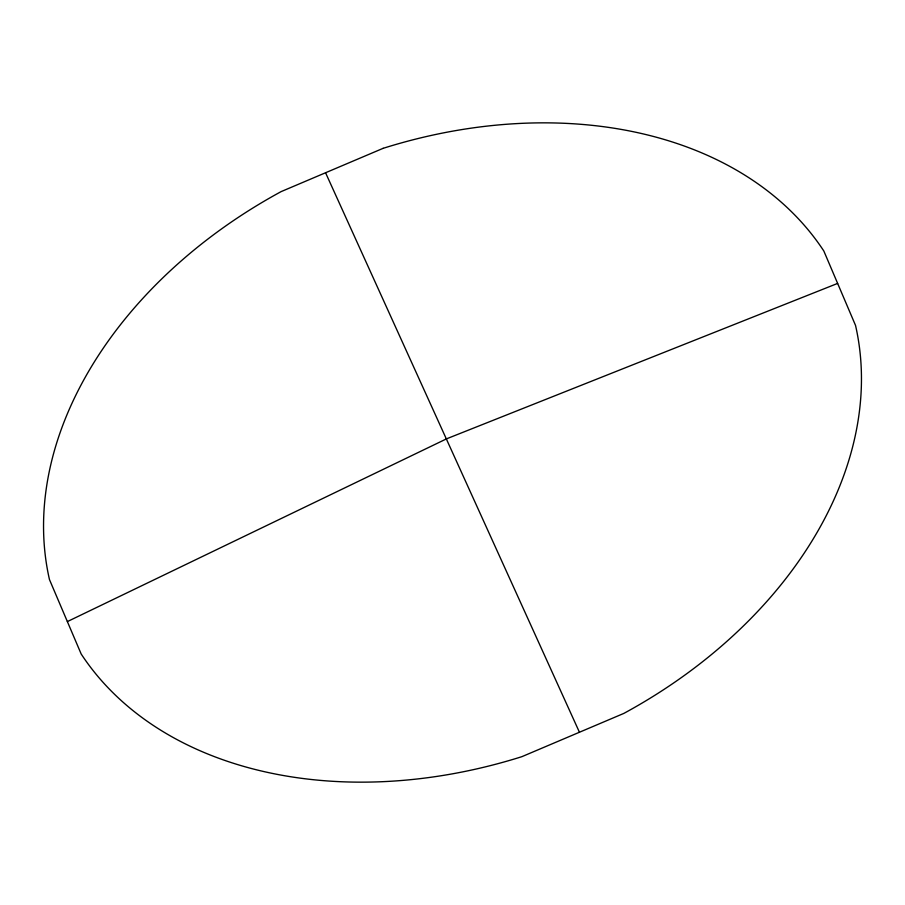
<?xml version="1.0" encoding="UTF-8"?>
<svg xmlns="http://www.w3.org/2000/svg" width="905" height="905" viewBox="0 0 905 905"><rect width="100%" height="100%" fill="white"/><g stroke="black" fill="none" stroke-linecap="round" stroke-linejoin="round"><path stroke-width="1.36" d="M67.366 621.588L446.697 438.767L837.634 283.412M325.562 172.753L579.438 732.247M383.12 148.33L281.172 191.589A424.219 309.748 -22.9 0 0 49.47 579.585L81.167 653.987A424.219 309.748 -22.9 0 0 521.88 756.671L623.828 713.412A424.219 309.748 -22.9 0 0 855.53 325.415L823.833 251.013A424.219 309.748 -22.9 0 0 383.12 148.33"/></g></svg>
